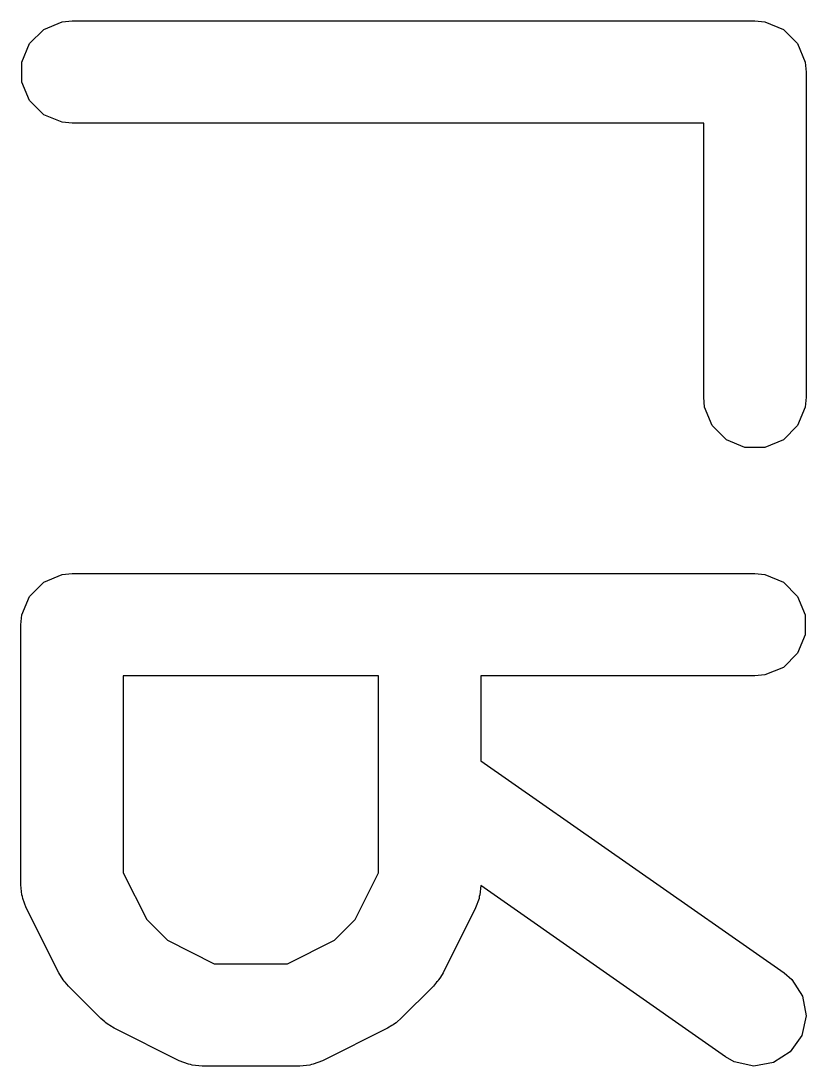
# Model space of a CAD drawing. Extents: x -0.05 to 2.94, y -0.16 to 2.16.
# Drawn here: x 2.5996 to 2.6449, y 0.7956 to 0.8559 of the extents above; entities that cross this region are included whole.
import ezdxf

# ---------------------------------------------------------------- set-up
doc = ezdxf.new("R2010")
doc.units = 0
doc.header["$MEASUREMENT"] = 0
doc.layers.add('BLACK', color=7, linetype='CONTINUOUS')

msp = doc.modelspace()

# ---------------------------------------------------------------- linework, layer by layer
at = {"layer": 'BLACK', "linetype": 'CONTINUOUS'}
for p, q in [((2.60196, 0.855856), (2.602536, 0.855913)), ((2.602536, 0.855913), (2.641906, 0.855913)), ((2.641906, 0.855913), (2.642482, 0.855856)), ((2.600081, 0.8546), (2.600896, 0.855415)), ((2.600896, 0.855415), (2.60196, 0.855856)), ((2.642482, 0.855856), (2.643547, 0.855415)), ((2.643547, 0.855415), (2.644361, 0.8546)), ((2.59964, 0.853536), (2.600081, 0.8546)), ((2.644361, 0.8546), (2.644802, 0.853536)), ((2.59964, 0.852384), (2.59964, 0.853536)), ((2.644802, 0.853536), (2.644859, 0.85296)), ((2.644859, 0.85296), (2.644859, 0.834212)), ((2.600081, 0.851319), (2.59964, 0.852384)), ((2.600896, 0.850505), (2.600081, 0.851319)), ((2.60196, 0.850064), (2.600896, 0.850505)), ((2.602536, 0.850007), (2.60196, 0.850064)), ((2.638954, 0.850007), (2.602536, 0.850007)), ((2.638954, 0.834212), (2.638954, 0.850007)), ((2.63901, 0.833636), (2.638954, 0.834212)), ((2.644859, 0.834212), (2.644802, 0.833636)), ((2.639451, 0.832572), (2.63901, 0.833636)), ((2.644802, 0.833636), (2.644361, 0.832572)), ((2.640266, 0.831757), (2.639451, 0.832572)), ((2.644361, 0.832572), (2.643547, 0.831757)), ((2.64133, 0.831316), (2.640266, 0.831757)), ((2.642482, 0.831316), (2.64133, 0.831316)), ((2.643547, 0.831757), (2.642482, 0.831316)), ((2.600896, 0.823544), (2.60196, 0.823985)), ((2.60196, 0.823985), (2.602536, 0.824042)), ((2.602536, 0.824042), (2.641906, 0.824042)), ((2.641906, 0.824042), (2.642482, 0.823985)), ((2.642482, 0.823985), (2.643547, 0.823544)), ((2.600081, 0.822729), (2.600896, 0.823544)), ((2.643547, 0.823544), (2.644361, 0.822729)), ((2.59964, 0.821665), (2.600081, 0.822729)), ((2.644361, 0.822729), (2.644802, 0.821665)), ((2.599583, 0.821089), (2.59964, 0.821665)), ((2.644802, 0.821665), (2.644802, 0.820513)), ((2.599583, 0.806091), (2.599583, 0.821089)), ((2.644802, 0.820513), (2.644361, 0.819448)), ((2.644361, 0.819448), (2.643547, 0.818634)), ((2.643547, 0.818634), (2.642482, 0.818193)), ((2.620206, 0.818136), (2.605489, 0.818136)), ((2.605489, 0.818136), (2.605489, 0.806788)), ((2.620206, 0.806788), (2.620206, 0.818136)), ((2.641906, 0.818136), (2.626111, 0.818136)), ((2.626111, 0.818136), (2.626111, 0.813252)), ((2.642482, 0.818193), (2.641906, 0.818136)), ((2.626111, 0.813252), (2.6436, 0.801011)), ((2.605489, 0.806788), (2.606838, 0.80409)), ((2.618857, 0.80409), (2.620206, 0.806788)), ((2.59964, 0.805515), (2.599583, 0.806091)), ((2.626107, 0.806047), (2.626055, 0.805515)), ((2.640213, 0.796173), (2.626107, 0.806047)), ((2.599681, 0.805417), (2.59964, 0.805515)), ((2.599688, 0.805311), (2.599681, 0.805417)), ((2.599895, 0.80477), (2.599688, 0.805311)), ((2.626006, 0.805311), (2.6258, 0.80477)), ((2.626014, 0.805417), (2.626006, 0.805311)), ((2.626055, 0.805515), (2.626014, 0.805417)), ((2.60177, 0.801021), (2.599895, 0.80477)), ((2.6258, 0.80477), (2.623925, 0.801021)), ((2.606838, 0.80409), (2.608035, 0.802893)), ((2.61766, 0.802893), (2.618857, 0.80409)), ((2.608035, 0.802893), (2.610732, 0.801544)), ((2.614962, 0.801544), (2.61766, 0.802893)), ((2.610732, 0.801544), (2.614962, 0.801544)), ((2.601926, 0.800773), (2.60177, 0.801021)), ((2.601956, 0.800701), (2.601926, 0.800773)), ((2.602022, 0.80062), (2.601956, 0.800701)), ((2.602078, 0.800531), (2.602022, 0.80062)), ((2.602137, 0.80048), (2.602078, 0.800531)), ((2.602323, 0.800253), (2.602137, 0.80048)), ((2.623557, 0.80048), (2.623372, 0.800253)), ((2.623616, 0.800531), (2.623557, 0.80048)), ((2.623672, 0.80062), (2.623616, 0.800531)), ((2.623739, 0.800701), (2.623672, 0.80062)), ((2.623769, 0.800773), (2.623739, 0.800701)), ((2.623925, 0.801021), (2.623769, 0.800773)), ((2.6436, 0.801011), (2.644039, 0.800634)), ((2.644039, 0.800634), (2.644658, 0.799662)), ((2.604198, 0.798379), (2.602323, 0.800253)), ((2.623372, 0.800253), (2.621497, 0.798379)), ((2.644658, 0.799662), (2.644858, 0.798528)), ((2.604424, 0.798193), (2.604198, 0.798379)), ((2.604475, 0.798134), (2.604424, 0.798193)), ((2.604564, 0.798078), (2.604475, 0.798134)), ((2.604645, 0.798011), (2.604564, 0.798078)), ((2.62113, 0.798078), (2.62105, 0.798011)), ((2.621219, 0.798134), (2.62113, 0.798078)), ((2.621271, 0.798193), (2.621219, 0.798134)), ((2.621497, 0.798379), (2.621271, 0.798193)), ((2.644858, 0.798528), (2.644609, 0.797403)), ((2.604717, 0.797982), (2.604645, 0.798011)), ((2.604965, 0.797825), (2.604717, 0.797982)), ((2.608715, 0.795951), (2.604965, 0.797825)), ((2.62073, 0.797825), (2.61698, 0.795951)), ((2.620978, 0.797982), (2.62073, 0.797825)), ((2.62105, 0.798011), (2.620978, 0.797982)), ((2.644609, 0.797403), (2.643948, 0.796459)), ((2.643948, 0.796459), (2.642977, 0.79584)), ((2.609255, 0.795744), (2.608715, 0.795951)), ((2.609361, 0.795736), (2.609255, 0.795744)), ((2.609459, 0.795696), (2.609361, 0.795736)), ((2.610035, 0.795639), (2.609459, 0.795696)), ((2.61566, 0.795639), (2.610035, 0.795639)), ((2.616236, 0.795696), (2.61566, 0.795639)), ((2.616334, 0.795736), (2.616236, 0.795696)), ((2.616439, 0.795744), (2.616334, 0.795736)), ((2.61698, 0.795951), (2.616439, 0.795744)), ((2.640717, 0.795889), (2.640213, 0.796173)), ((2.641842, 0.79564), (2.640717, 0.795889)), ((2.642977, 0.79584), (2.641842, 0.79564))]:
    msp.add_line(p, q, dxfattribs=at)

doc.saveas('drawing.dxf')
